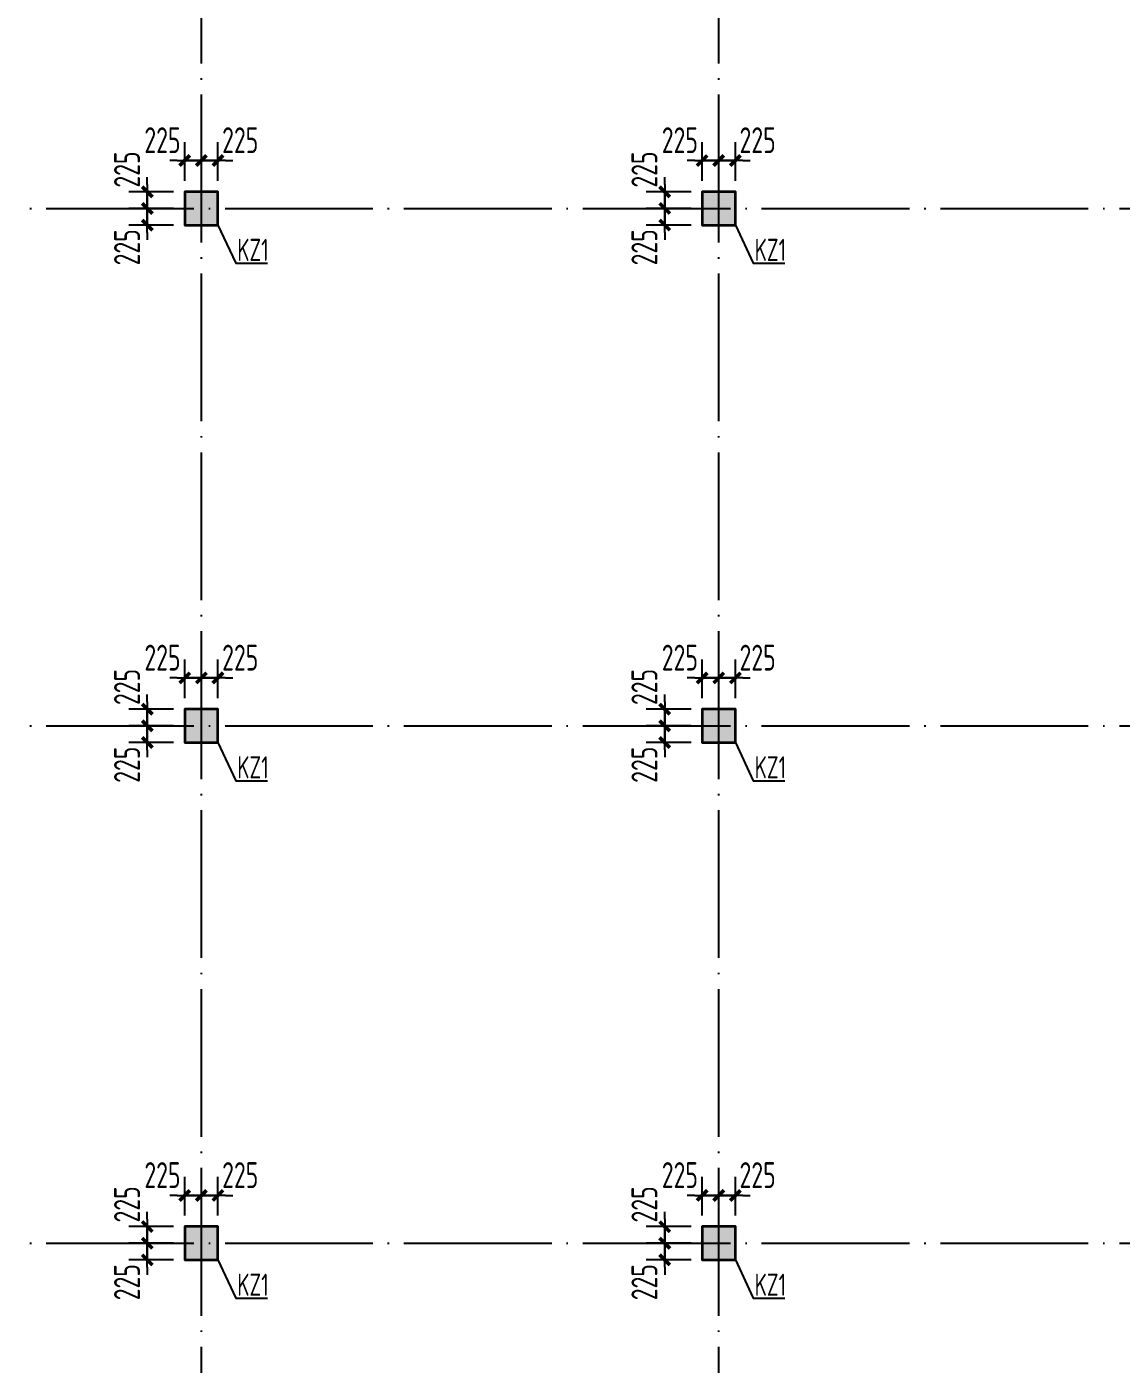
# Model space of a CAD drawing. Extents: x 8243024 to 8945023, y 669070 to 951310.
# Drawn here: x 8520200 to 8535008, y 915122 to 933216 of the extents above; entities that cross this region are included whole.
import ezdxf

# ---------------------------------------------------------------- set-up
doc = ezdxf.new("R2010")
doc.units = 0
doc.header["$LTSCALE"] = 1000
doc.linetypes.add('DOTE', pattern=[2.42, 2, -0.2, 0.02, -0.2])
doc.layers.get('0').update_dxf_attribs({"linetype": 'CONTINUOUS'})
doc.layers.get('Defpoints').update_dxf_attribs({"linetype": 'CONTINUOUS'})
for name, color, linetype in [('DIM', 3, 'CONTINUOUS'), ('DOTE', 1, 'DOTE'), ('PUB_TEXT', 7, 'CONTINUOUS'), ('柱涂实', 54, 'CONTINUOUS')]:
    doc.layers.add(name, color=color, linetype=linetype)
doc.layers.add('柱', color=2, linetype='CONTINUOUS', lineweight=35)
doc.styles.add('HZTXT', font='tssdeng.shx', dxfattribs={"width": 0.75, "bigfont": 'HZTXT.shx'})
doc.styles.add('TSSD_Dimension', font='Tssdeng.shx', dxfattribs={"width": 0.7, "bigfont": 'tssdchn.shx'})
doc.dimstyles.new('TSSD_100_100$0', dxfattribs={"dimtxt": 350, "dimasz": 100, "dimexe": 250, "dimexo": 150, "dimgap": 100, "dimtad": 1, "dimdec": 0, "dimzin": 0, "dimdsep": 46, "dimtxsty": 'TSSD_Dimension', "dimblk": '_TSDBK', "dimblk1": '_TSDBK', "dimblk2": '_TSDBK', "dimsah": 1, "dimcen": 0, "dimclrt": 7, "dimadec": 0, "dimazin": 0, "dimtfac": 1, "dimtdec": 0, "dimtix": 1, "dimtmove": 2, "dimatfit": 3, "dimldrblk": '_TSDBK', "dimfxl": 0, "dimtolj": 1, "dimtzin": 0, "dimarcsym": 0})

# ---------------------------------------------------------------- blocks, each defined once
blk = doc.blocks.new('_TSDBK')
blk.add_line((-1, 0), (1.5, 0))
at = {"const_width": 0.5}
blk.add_lwpolyline([(-0.7, -0.7), (0.7, 0.7)], dxfattribs=at)
blk = doc.blocks.new('*D1170')
at = {"layer": 'Defpoints', "color": 0}
for p in [(8522337, 916983), (8521831, 916758), (8522337, 916758)]:
    blk.add_point(p, dxfattribs=at)
at = {"layer": 'DIM', "color": 0, "lineweight": -2}
for p, q in [((8521831, 917083), (8521831, 917183)), ((8522187, 916983), (8521581, 916983)), ((8521831, 916983), (8521831, 916758)), ((8522187, 916758), (8521581, 916758)), ((8521831, 916658), (8521831, 916558))]:
    blk.add_line(p, q, dxfattribs=at)
at = {"layer": 'DIM', "color": 0, "lineweight": -2, "xscale": 100, "yscale": 100, "zscale": 100}
for p, rotation in [((8521831, 916983), 270), ((8521831, 916758), 90)]:
    blk.add_blockref('_TSDBK', p, dxfattribs=dict(at, rotation=rotation))
at = {"layer": 'DIM', "color": 7, "insert": (8521556, 917284), "char_height": 350, "attachment_point": 5, "rotation": 90, "style": 'TSSD_Dimension'}
blk.add_mtext('\\A1;225', dxfattribs=at)
blk = doc.blocks.new('*D1171')
at = {"layer": 'Defpoints', "color": 0}
for p in [(8522337, 916758), (8521831, 916533), (8522337, 916533)]:
    blk.add_point(p, dxfattribs=at)
at = {"layer": 'DIM', "color": 0, "lineweight": -2}
for p, q in [((8521831, 916858), (8521831, 916958)), ((8522187, 916758), (8521581, 916758)), ((8521831, 916758), (8521831, 916533)), ((8522187, 916533), (8521581, 916533)), ((8521831, 916433), (8521831, 916333))]:
    blk.add_line(p, q, dxfattribs=at)
at = {"layer": 'DIM', "color": 0, "lineweight": -2, "xscale": 100, "yscale": 100, "zscale": 100}
for p, rotation in [((8521831, 916758), 270), ((8521831, 916533), 90)]:
    blk.add_blockref('_TSDBK', p, dxfattribs=dict(at, rotation=rotation))
at = {"layer": 'DIM', "color": 7, "insert": (8521556, 916232), "char_height": 350, "attachment_point": 5, "rotation": 90, "style": 'TSSD_Dimension'}
blk.add_mtext('\\A1;225', dxfattribs=at)
blk = doc.blocks.new('*D1172')
at = {"layer": 'Defpoints', "color": 0}
for p in [(8522787, 917406), (8522562, 916983), (8522787, 916983)]:
    blk.add_point(p, dxfattribs=at)
at = {"layer": 'DIM', "color": 0, "lineweight": -2}
for p, q in [((8522562, 917133), (8522562, 917656)), ((8522787, 917133), (8522787, 917656)), ((8522462, 917406), (8522362, 917406)), ((8522562, 917406), (8522787, 917406)), ((8522887, 917406), (8522987, 917406))]:
    blk.add_line(p, q, dxfattribs=at)
at = {"layer": 'DIM', "color": 0, "lineweight": -2, "xscale": 100, "yscale": 100, "zscale": 100}
blk.add_blockref('_TSDBK', (8522562, 917406), dxfattribs=at)
at = {"layer": 'DIM', "color": 0, "lineweight": -2, "xscale": 100, "yscale": 100, "zscale": 100, "rotation": 180}
blk.add_blockref('_TSDBK', (8522787, 917406), dxfattribs=at)
at = {"layer": 'DIM', "color": 7, "insert": (8523088, 917681), "char_height": 350, "attachment_point": 5, "style": 'TSSD_Dimension'}
blk.add_mtext('\\A1;225', dxfattribs=at)
blk = doc.blocks.new('*D1173')
at = {"layer": 'Defpoints', "color": 0}
for p in [(8522562, 917406), (8522337, 916983), (8522562, 916983)]:
    blk.add_point(p, dxfattribs=at)
at = {"layer": 'DIM', "color": 0, "lineweight": -2}
for p, q in [((8522337, 917133), (8522337, 917656)), ((8522562, 917133), (8522562, 917656)), ((8522237, 917406), (8522137, 917406)), ((8522337, 917406), (8522562, 917406)), ((8522662, 917406), (8522762, 917406))]:
    blk.add_line(p, q, dxfattribs=at)
at = {"layer": 'DIM', "color": 0, "lineweight": -2, "xscale": 100, "yscale": 100, "zscale": 100}
blk.add_blockref('_TSDBK', (8522337, 917406), dxfattribs=at)
at = {"layer": 'DIM', "color": 0, "lineweight": -2, "xscale": 100, "yscale": 100, "zscale": 100, "rotation": 180}
blk.add_blockref('_TSDBK', (8522562, 917406), dxfattribs=at)
at = {"layer": 'DIM', "color": 7, "insert": (8522036, 917681), "char_height": 350, "attachment_point": 5, "style": 'TSSD_Dimension'}
blk.add_mtext('\\A1;225', dxfattribs=at)
blk = doc.blocks.new('*D1174')
at = {"layer": 'Defpoints', "color": 0}
for p in [(8522337, 923983), (8521831, 923758), (8522337, 923758)]:
    blk.add_point(p, dxfattribs=at)
at = {"layer": 'DIM', "color": 0, "lineweight": -2}
for p, q in [((8521831, 924083), (8521831, 924183)), ((8522187, 923983), (8521581, 923983)), ((8521831, 923983), (8521831, 923758)), ((8522187, 923758), (8521581, 923758)), ((8521831, 923658), (8521831, 923558))]:
    blk.add_line(p, q, dxfattribs=at)
at = {"layer": 'DIM', "color": 0, "lineweight": -2, "xscale": 100, "yscale": 100, "zscale": 100}
for p, rotation in [((8521831, 923983), 270), ((8521831, 923758), 90)]:
    blk.add_blockref('_TSDBK', p, dxfattribs=dict(at, rotation=rotation))
at = {"layer": 'DIM', "color": 7, "insert": (8521556, 924284), "char_height": 350, "attachment_point": 5, "rotation": 90, "style": 'TSSD_Dimension'}
blk.add_mtext('\\A1;225', dxfattribs=at)
blk = doc.blocks.new('*D1175')
at = {"layer": 'Defpoints', "color": 0}
for p in [(8522337, 923758), (8521831, 923533), (8522337, 923533)]:
    blk.add_point(p, dxfattribs=at)
at = {"layer": 'DIM', "color": 0, "lineweight": -2}
for p, q in [((8521831, 923858), (8521831, 923958)), ((8522187, 923758), (8521581, 923758)), ((8521831, 923758), (8521831, 923533)), ((8522187, 923533), (8521581, 923533)), ((8521831, 923433), (8521831, 923333))]:
    blk.add_line(p, q, dxfattribs=at)
at = {"layer": 'DIM', "color": 0, "lineweight": -2, "xscale": 100, "yscale": 100, "zscale": 100}
for p, rotation in [((8521831, 923758), 270), ((8521831, 923533), 90)]:
    blk.add_blockref('_TSDBK', p, dxfattribs=dict(at, rotation=rotation))
at = {"layer": 'DIM', "color": 7, "insert": (8521556, 923232), "char_height": 350, "attachment_point": 5, "rotation": 90, "style": 'TSSD_Dimension'}
blk.add_mtext('\\A1;225', dxfattribs=at)
blk = doc.blocks.new('*D1176')
at = {"layer": 'Defpoints', "color": 0}
for p in [(8522787, 924406), (8522562, 923983), (8522787, 923983)]:
    blk.add_point(p, dxfattribs=at)
at = {"layer": 'DIM', "color": 0, "lineweight": -2}
for p, q in [((8522562, 924133), (8522562, 924656)), ((8522787, 924133), (8522787, 924656)), ((8522462, 924406), (8522362, 924406)), ((8522562, 924406), (8522787, 924406)), ((8522887, 924406), (8522987, 924406))]:
    blk.add_line(p, q, dxfattribs=at)
at = {"layer": 'DIM', "color": 0, "lineweight": -2, "xscale": 100, "yscale": 100, "zscale": 100}
blk.add_blockref('_TSDBK', (8522562, 924406), dxfattribs=at)
at = {"layer": 'DIM', "color": 0, "lineweight": -2, "xscale": 100, "yscale": 100, "zscale": 100, "rotation": 180}
blk.add_blockref('_TSDBK', (8522787, 924406), dxfattribs=at)
at = {"layer": 'DIM', "color": 7, "insert": (8523088, 924681), "char_height": 350, "attachment_point": 5, "style": 'TSSD_Dimension'}
blk.add_mtext('\\A1;225', dxfattribs=at)
blk = doc.blocks.new('*D1177')
at = {"layer": 'Defpoints', "color": 0}
for p in [(8522562, 924406), (8522337, 923983), (8522562, 923983)]:
    blk.add_point(p, dxfattribs=at)
at = {"layer": 'DIM', "color": 0, "lineweight": -2}
for p, q in [((8522337, 924133), (8522337, 924656)), ((8522562, 924133), (8522562, 924656)), ((8522237, 924406), (8522137, 924406)), ((8522337, 924406), (8522562, 924406)), ((8522662, 924406), (8522762, 924406))]:
    blk.add_line(p, q, dxfattribs=at)
at = {"layer": 'DIM', "color": 0, "lineweight": -2, "xscale": 100, "yscale": 100, "zscale": 100}
blk.add_blockref('_TSDBK', (8522337, 924406), dxfattribs=at)
at = {"layer": 'DIM', "color": 0, "lineweight": -2, "xscale": 100, "yscale": 100, "zscale": 100, "rotation": 180}
blk.add_blockref('_TSDBK', (8522562, 924406), dxfattribs=at)
at = {"layer": 'DIM', "color": 7, "insert": (8522036, 924681), "char_height": 350, "attachment_point": 5, "style": 'TSSD_Dimension'}
blk.add_mtext('\\A1;225', dxfattribs=at)
blk = doc.blocks.new('*D1178')
at = {"layer": 'Defpoints', "color": 0}
for p in [(8522337, 930983), (8521831, 930758), (8522337, 930758)]:
    blk.add_point(p, dxfattribs=at)
at = {"layer": 'DIM', "color": 0, "lineweight": -2}
for p, q in [((8521831, 931083), (8521831, 931183)), ((8522187, 930983), (8521581, 930983)), ((8521831, 930983), (8521831, 930758)), ((8522187, 930758), (8521581, 930758)), ((8521831, 930658), (8521831, 930558))]:
    blk.add_line(p, q, dxfattribs=at)
at = {"layer": 'DIM', "color": 0, "lineweight": -2, "xscale": 100, "yscale": 100, "zscale": 100}
for p, rotation in [((8521831, 930983), 270), ((8521831, 930758), 90)]:
    blk.add_blockref('_TSDBK', p, dxfattribs=dict(at, rotation=rotation))
at = {"layer": 'DIM', "color": 7, "insert": (8521556, 931284), "char_height": 350, "attachment_point": 5, "rotation": 90, "style": 'TSSD_Dimension'}
blk.add_mtext('\\A1;225', dxfattribs=at)
blk = doc.blocks.new('*D1179')
at = {"layer": 'Defpoints', "color": 0}
for p in [(8522337, 930758), (8521831, 930533), (8522337, 930533)]:
    blk.add_point(p, dxfattribs=at)
at = {"layer": 'DIM', "color": 0, "lineweight": -2}
for p, q in [((8521831, 930858), (8521831, 930958)), ((8522187, 930758), (8521581, 930758)), ((8521831, 930758), (8521831, 930533)), ((8522187, 930533), (8521581, 930533)), ((8521831, 930433), (8521831, 930333))]:
    blk.add_line(p, q, dxfattribs=at)
at = {"layer": 'DIM', "color": 0, "lineweight": -2, "xscale": 100, "yscale": 100, "zscale": 100}
for p, rotation in [((8521831, 930758), 270), ((8521831, 930533), 90)]:
    blk.add_blockref('_TSDBK', p, dxfattribs=dict(at, rotation=rotation))
at = {"layer": 'DIM', "color": 7, "insert": (8521556, 930232), "char_height": 350, "attachment_point": 5, "rotation": 90, "style": 'TSSD_Dimension'}
blk.add_mtext('\\A1;225', dxfattribs=at)
blk = doc.blocks.new('*D1180')
at = {"layer": 'Defpoints', "color": 0}
for p in [(8522787, 931406), (8522562, 930983), (8522787, 930983)]:
    blk.add_point(p, dxfattribs=at)
at = {"layer": 'DIM', "color": 0, "lineweight": -2}
for p, q in [((8522562, 931133), (8522562, 931656)), ((8522787, 931133), (8522787, 931656)), ((8522462, 931406), (8522362, 931406)), ((8522562, 931406), (8522787, 931406)), ((8522887, 931406), (8522987, 931406))]:
    blk.add_line(p, q, dxfattribs=at)
at = {"layer": 'DIM', "color": 0, "lineweight": -2, "xscale": 100, "yscale": 100, "zscale": 100}
blk.add_blockref('_TSDBK', (8522562, 931406), dxfattribs=at)
at = {"layer": 'DIM', "color": 0, "lineweight": -2, "xscale": 100, "yscale": 100, "zscale": 100, "rotation": 180}
blk.add_blockref('_TSDBK', (8522787, 931406), dxfattribs=at)
at = {"layer": 'DIM', "color": 7, "insert": (8523088, 931681), "char_height": 350, "attachment_point": 5, "style": 'TSSD_Dimension'}
blk.add_mtext('\\A1;225', dxfattribs=at)
blk = doc.blocks.new('*D1181')
at = {"layer": 'Defpoints', "color": 0}
for p in [(8522562, 931406), (8522337, 930983), (8522562, 930983)]:
    blk.add_point(p, dxfattribs=at)
at = {"layer": 'DIM', "color": 0, "lineweight": -2}
for p, q in [((8522337, 931133), (8522337, 931656)), ((8522562, 931133), (8522562, 931656)), ((8522237, 931406), (8522137, 931406)), ((8522337, 931406), (8522562, 931406)), ((8522662, 931406), (8522762, 931406))]:
    blk.add_line(p, q, dxfattribs=at)
at = {"layer": 'DIM', "color": 0, "lineweight": -2, "xscale": 100, "yscale": 100, "zscale": 100}
blk.add_blockref('_TSDBK', (8522337, 931406), dxfattribs=at)
at = {"layer": 'DIM', "color": 0, "lineweight": -2, "xscale": 100, "yscale": 100, "zscale": 100, "rotation": 180}
blk.add_blockref('_TSDBK', (8522562, 931406), dxfattribs=at)
at = {"layer": 'DIM', "color": 7, "insert": (8522036, 931681), "char_height": 350, "attachment_point": 5, "style": 'TSSD_Dimension'}
blk.add_mtext('\\A1;225', dxfattribs=at)
blk = doc.blocks.new('*D1198')
at = {"layer": 'Defpoints', "color": 0}
for p in [(8529337, 916983), (8528831, 916758), (8529337, 916758)]:
    blk.add_point(p, dxfattribs=at)
at = {"layer": 'DIM', "color": 0, "lineweight": -2}
for p, q in [((8528831, 917083), (8528831, 917183)), ((8529187, 916983), (8528581, 916983)), ((8528831, 916983), (8528831, 916758)), ((8529187, 916758), (8528581, 916758)), ((8528831, 916658), (8528831, 916558))]:
    blk.add_line(p, q, dxfattribs=at)
at = {"layer": 'DIM', "color": 0, "lineweight": -2, "xscale": 100, "yscale": 100, "zscale": 100}
for p, rotation in [((8528831, 916983), 270), ((8528831, 916758), 90)]:
    blk.add_blockref('_TSDBK', p, dxfattribs=dict(at, rotation=rotation))
at = {"layer": 'DIM', "color": 7, "insert": (8528556, 917284), "char_height": 350, "attachment_point": 5, "rotation": 90, "style": 'TSSD_Dimension'}
blk.add_mtext('\\A1;225', dxfattribs=at)
blk = doc.blocks.new('*D1199')
at = {"layer": 'Defpoints', "color": 0}
for p in [(8529337, 916758), (8528831, 916533), (8529337, 916533)]:
    blk.add_point(p, dxfattribs=at)
at = {"layer": 'DIM', "color": 0, "lineweight": -2}
for p, q in [((8528831, 916858), (8528831, 916958)), ((8529187, 916758), (8528581, 916758)), ((8528831, 916758), (8528831, 916533)), ((8529187, 916533), (8528581, 916533)), ((8528831, 916433), (8528831, 916333))]:
    blk.add_line(p, q, dxfattribs=at)
at = {"layer": 'DIM', "color": 0, "lineweight": -2, "xscale": 100, "yscale": 100, "zscale": 100}
for p, rotation in [((8528831, 916758), 270), ((8528831, 916533), 90)]:
    blk.add_blockref('_TSDBK', p, dxfattribs=dict(at, rotation=rotation))
at = {"layer": 'DIM', "color": 7, "insert": (8528556, 916232), "char_height": 350, "attachment_point": 5, "rotation": 90, "style": 'TSSD_Dimension'}
blk.add_mtext('\\A1;225', dxfattribs=at)
blk = doc.blocks.new('*D1200')
at = {"layer": 'Defpoints', "color": 0}
for p in [(8529787, 917406), (8529562, 916983), (8529787, 916983)]:
    blk.add_point(p, dxfattribs=at)
at = {"layer": 'DIM', "color": 0, "lineweight": -2}
for p, q in [((8529562, 917133), (8529562, 917656)), ((8529787, 917133), (8529787, 917656)), ((8529462, 917406), (8529362, 917406)), ((8529562, 917406), (8529787, 917406)), ((8529887, 917406), (8529987, 917406))]:
    blk.add_line(p, q, dxfattribs=at)
at = {"layer": 'DIM', "color": 0, "lineweight": -2, "xscale": 100, "yscale": 100, "zscale": 100}
blk.add_blockref('_TSDBK', (8529562, 917406), dxfattribs=at)
at = {"layer": 'DIM', "color": 0, "lineweight": -2, "xscale": 100, "yscale": 100, "zscale": 100, "rotation": 180}
blk.add_blockref('_TSDBK', (8529787, 917406), dxfattribs=at)
at = {"layer": 'DIM', "color": 7, "insert": (8530088, 917681), "char_height": 350, "attachment_point": 5, "style": 'TSSD_Dimension'}
blk.add_mtext('\\A1;225', dxfattribs=at)
blk = doc.blocks.new('*D1201')
at = {"layer": 'Defpoints', "color": 0}
for p in [(8529562, 917406), (8529337, 916983), (8529562, 916983)]:
    blk.add_point(p, dxfattribs=at)
at = {"layer": 'DIM', "color": 0, "lineweight": -2}
for p, q in [((8529337, 917133), (8529337, 917656)), ((8529562, 917133), (8529562, 917656)), ((8529237, 917406), (8529137, 917406)), ((8529337, 917406), (8529562, 917406)), ((8529662, 917406), (8529762, 917406))]:
    blk.add_line(p, q, dxfattribs=at)
at = {"layer": 'DIM', "color": 0, "lineweight": -2, "xscale": 100, "yscale": 100, "zscale": 100}
blk.add_blockref('_TSDBK', (8529337, 917406), dxfattribs=at)
at = {"layer": 'DIM', "color": 0, "lineweight": -2, "xscale": 100, "yscale": 100, "zscale": 100, "rotation": 180}
blk.add_blockref('_TSDBK', (8529562, 917406), dxfattribs=at)
at = {"layer": 'DIM', "color": 7, "insert": (8529036, 917681), "char_height": 350, "attachment_point": 5, "style": 'TSSD_Dimension'}
blk.add_mtext('\\A1;225', dxfattribs=at)
blk = doc.blocks.new('*D1202')
at = {"layer": 'Defpoints', "color": 0}
for p in [(8529337, 923983), (8528831, 923758), (8529337, 923758)]:
    blk.add_point(p, dxfattribs=at)
at = {"layer": 'DIM', "color": 0, "lineweight": -2}
for p, q in [((8528831, 924083), (8528831, 924183)), ((8529187, 923983), (8528581, 923983)), ((8528831, 923983), (8528831, 923758)), ((8529187, 923758), (8528581, 923758)), ((8528831, 923658), (8528831, 923558))]:
    blk.add_line(p, q, dxfattribs=at)
at = {"layer": 'DIM', "color": 0, "lineweight": -2, "xscale": 100, "yscale": 100, "zscale": 100}
for p, rotation in [((8528831, 923983), 270), ((8528831, 923758), 90)]:
    blk.add_blockref('_TSDBK', p, dxfattribs=dict(at, rotation=rotation))
at = {"layer": 'DIM', "color": 7, "insert": (8528556, 924284), "char_height": 350, "attachment_point": 5, "rotation": 90, "style": 'TSSD_Dimension'}
blk.add_mtext('\\A1;225', dxfattribs=at)
blk = doc.blocks.new('*D1203')
at = {"layer": 'Defpoints', "color": 0}
for p in [(8529337, 923758), (8528831, 923533), (8529337, 923533)]:
    blk.add_point(p, dxfattribs=at)
at = {"layer": 'DIM', "color": 0, "lineweight": -2}
for p, q in [((8528831, 923858), (8528831, 923958)), ((8529187, 923758), (8528581, 923758)), ((8528831, 923758), (8528831, 923533)), ((8529187, 923533), (8528581, 923533)), ((8528831, 923433), (8528831, 923333))]:
    blk.add_line(p, q, dxfattribs=at)
at = {"layer": 'DIM', "color": 0, "lineweight": -2, "xscale": 100, "yscale": 100, "zscale": 100}
for p, rotation in [((8528831, 923758), 270), ((8528831, 923533), 90)]:
    blk.add_blockref('_TSDBK', p, dxfattribs=dict(at, rotation=rotation))
at = {"layer": 'DIM', "color": 7, "insert": (8528556, 923232), "char_height": 350, "attachment_point": 5, "rotation": 90, "style": 'TSSD_Dimension'}
blk.add_mtext('\\A1;225', dxfattribs=at)
blk = doc.blocks.new('*D1204')
at = {"layer": 'Defpoints', "color": 0}
for p in [(8529787, 924406), (8529562, 923983), (8529787, 923983)]:
    blk.add_point(p, dxfattribs=at)
at = {"layer": 'DIM', "color": 0, "lineweight": -2}
for p, q in [((8529562, 924133), (8529562, 924656)), ((8529787, 924133), (8529787, 924656)), ((8529462, 924406), (8529362, 924406)), ((8529562, 924406), (8529787, 924406)), ((8529887, 924406), (8529987, 924406))]:
    blk.add_line(p, q, dxfattribs=at)
at = {"layer": 'DIM', "color": 0, "lineweight": -2, "xscale": 100, "yscale": 100, "zscale": 100}
blk.add_blockref('_TSDBK', (8529562, 924406), dxfattribs=at)
at = {"layer": 'DIM', "color": 0, "lineweight": -2, "xscale": 100, "yscale": 100, "zscale": 100, "rotation": 180}
blk.add_blockref('_TSDBK', (8529787, 924406), dxfattribs=at)
at = {"layer": 'DIM', "color": 7, "insert": (8530088, 924681), "char_height": 350, "attachment_point": 5, "style": 'TSSD_Dimension'}
blk.add_mtext('\\A1;225', dxfattribs=at)
blk = doc.blocks.new('*D1205')
at = {"layer": 'Defpoints', "color": 0}
for p in [(8529562, 924406), (8529337, 923983), (8529562, 923983)]:
    blk.add_point(p, dxfattribs=at)
at = {"layer": 'DIM', "color": 0, "lineweight": -2}
for p, q in [((8529337, 924133), (8529337, 924656)), ((8529562, 924133), (8529562, 924656)), ((8529237, 924406), (8529137, 924406)), ((8529337, 924406), (8529562, 924406)), ((8529662, 924406), (8529762, 924406))]:
    blk.add_line(p, q, dxfattribs=at)
at = {"layer": 'DIM', "color": 0, "lineweight": -2, "xscale": 100, "yscale": 100, "zscale": 100}
blk.add_blockref('_TSDBK', (8529337, 924406), dxfattribs=at)
at = {"layer": 'DIM', "color": 0, "lineweight": -2, "xscale": 100, "yscale": 100, "zscale": 100, "rotation": 180}
blk.add_blockref('_TSDBK', (8529562, 924406), dxfattribs=at)
at = {"layer": 'DIM', "color": 7, "insert": (8529036, 924681), "char_height": 350, "attachment_point": 5, "style": 'TSSD_Dimension'}
blk.add_mtext('\\A1;225', dxfattribs=at)
blk = doc.blocks.new('*D1206')
at = {"layer": 'Defpoints', "color": 0}
for p in [(8529337, 930983), (8528831, 930758), (8529337, 930758)]:
    blk.add_point(p, dxfattribs=at)
at = {"layer": 'DIM', "color": 0, "lineweight": -2}
for p, q in [((8528831, 931083), (8528831, 931183)), ((8529187, 930983), (8528581, 930983)), ((8528831, 930983), (8528831, 930758)), ((8529187, 930758), (8528581, 930758)), ((8528831, 930658), (8528831, 930558))]:
    blk.add_line(p, q, dxfattribs=at)
at = {"layer": 'DIM', "color": 0, "lineweight": -2, "xscale": 100, "yscale": 100, "zscale": 100}
for p, rotation in [((8528831, 930983), 270), ((8528831, 930758), 90)]:
    blk.add_blockref('_TSDBK', p, dxfattribs=dict(at, rotation=rotation))
at = {"layer": 'DIM', "color": 7, "insert": (8528556, 931284), "char_height": 350, "attachment_point": 5, "rotation": 90, "style": 'TSSD_Dimension'}
blk.add_mtext('\\A1;225', dxfattribs=at)
blk = doc.blocks.new('*D1207')
at = {"layer": 'Defpoints', "color": 0}
for p in [(8529337, 930758), (8528831, 930533), (8529337, 930533)]:
    blk.add_point(p, dxfattribs=at)
at = {"layer": 'DIM', "color": 0, "lineweight": -2}
for p, q in [((8528831, 930858), (8528831, 930958)), ((8529187, 930758), (8528581, 930758)), ((8528831, 930758), (8528831, 930533)), ((8529187, 930533), (8528581, 930533)), ((8528831, 930433), (8528831, 930333))]:
    blk.add_line(p, q, dxfattribs=at)
at = {"layer": 'DIM', "color": 0, "lineweight": -2, "xscale": 100, "yscale": 100, "zscale": 100}
for p, rotation in [((8528831, 930758), 270), ((8528831, 930533), 90)]:
    blk.add_blockref('_TSDBK', p, dxfattribs=dict(at, rotation=rotation))
at = {"layer": 'DIM', "color": 7, "insert": (8528556, 930232), "char_height": 350, "attachment_point": 5, "rotation": 90, "style": 'TSSD_Dimension'}
blk.add_mtext('\\A1;225', dxfattribs=at)
blk = doc.blocks.new('*D1208')
at = {"layer": 'Defpoints', "color": 0}
for p in [(8529787, 931406), (8529562, 930983), (8529787, 930983)]:
    blk.add_point(p, dxfattribs=at)
at = {"layer": 'DIM', "color": 0, "lineweight": -2}
for p, q in [((8529562, 931133), (8529562, 931656)), ((8529787, 931133), (8529787, 931656)), ((8529462, 931406), (8529362, 931406)), ((8529562, 931406), (8529787, 931406)), ((8529887, 931406), (8529987, 931406))]:
    blk.add_line(p, q, dxfattribs=at)
at = {"layer": 'DIM', "color": 0, "lineweight": -2, "xscale": 100, "yscale": 100, "zscale": 100}
blk.add_blockref('_TSDBK', (8529562, 931406), dxfattribs=at)
at = {"layer": 'DIM', "color": 0, "lineweight": -2, "xscale": 100, "yscale": 100, "zscale": 100, "rotation": 180}
blk.add_blockref('_TSDBK', (8529787, 931406), dxfattribs=at)
at = {"layer": 'DIM', "color": 7, "insert": (8530088, 931681), "char_height": 350, "attachment_point": 5, "style": 'TSSD_Dimension'}
blk.add_mtext('\\A1;225', dxfattribs=at)
blk = doc.blocks.new('*D1209')
at = {"layer": 'Defpoints', "color": 0}
for p in [(8529562, 931406), (8529337, 930983), (8529562, 930983)]:
    blk.add_point(p, dxfattribs=at)
at = {"layer": 'DIM', "color": 0, "lineweight": -2}
for p, q in [((8529337, 931133), (8529337, 931656)), ((8529562, 931133), (8529562, 931656)), ((8529237, 931406), (8529137, 931406)), ((8529337, 931406), (8529562, 931406)), ((8529662, 931406), (8529762, 931406))]:
    blk.add_line(p, q, dxfattribs=at)
at = {"layer": 'DIM', "color": 0, "lineweight": -2, "xscale": 100, "yscale": 100, "zscale": 100}
blk.add_blockref('_TSDBK', (8529337, 931406), dxfattribs=at)
at = {"layer": 'DIM', "color": 0, "lineweight": -2, "xscale": 100, "yscale": 100, "zscale": 100, "rotation": 180}
blk.add_blockref('_TSDBK', (8529562, 931406), dxfattribs=at)
at = {"layer": 'DIM', "color": 7, "insert": (8529036, 931681), "char_height": 350, "attachment_point": 5, "style": 'TSSD_Dimension'}
blk.add_mtext('\\A1;225', dxfattribs=at)

msp = doc.modelspace()

# ---------------------------------------------------------------- hatches: boundary and pattern name
at = {"layer": '柱涂实'}
for points in [[(8522787.3, 930533.1), (8522787.3, 930983.1), (8522337.3, 930983.1), (8522337.3, 930533.1)], [(8529787.3, 930533.1), (8529787.3, 930983.1), (8529337.3, 930983.1), (8529337.3, 930533.1)], [(8522787.3, 923533.1), (8522787.3, 923983.1), (8522337.3, 923983.1), (8522337.3, 923533.1)], [(8529787.3, 923533.1), (8529787.3, 923983.1), (8529337.3, 923983.1), (8529337.3, 923533.1)], [(8522787.3, 916533.1), (8522787.3, 916983.1), (8522337.3, 916983.1), (8522337.3, 916533.1)], [(8529787.3, 916533.1), (8529787.3, 916983.1), (8529337.3, 916983.1), (8529337.3, 916533.1)]]:
    msp.add_hatch(color=256, dxfattribs=at).paths.add_polyline_path(points)

# ---------------------------------------------------------------- linework, layer by layer
at = {"layer": 'DOTE'}
for p, q in [((8522562.3, 901258.1), (8522562.3, 946258.1)), ((8529562.3, 901258.1), (8529562.3, 946258.1)), ((8435762.3, 930758.1), (8566062.3, 930758.1)), ((8435762.3, 923758.1), (8566062.3, 923758.1)), ((8435762.3, 916758.1), (8566062.3, 916758.1))]:
    msp.add_line(p, q, dxfattribs=at)
at = {"layer": 'PUB_TEXT', "color": 7}
for points in [[(8522787.3, 930533.1), (8523026.7, 930015.3), (8523457.9, 930015.3)], [(8529787.3, 930533.1), (8530026.7, 930015.3), (8530457.9, 930015.3)], [(8522787.3, 923533.1), (8523026.7, 923015.3), (8523457.9, 923015.3)], [(8529787.3, 923533.1), (8530026.7, 923015.3), (8530457.9, 923015.3)], [(8522787.3, 916533.1), (8523026.7, 916015.3), (8523457.9, 916015.3)], [(8529787.3, 916533.1), (8530026.7, 916015.3), (8530457.9, 916015.3)]]:
    msp.add_lwpolyline(points, dxfattribs=at)
at = {"layer": '柱'}
for points in [[(8522787.3, 930533.1), (8522787.3, 930983.1), (8522337.3, 930983.1), (8522337.3, 930533.1)], [(8529787.3, 930533.1), (8529787.3, 930983.1), (8529337.3, 930983.1), (8529337.3, 930533.1)], [(8522787.3, 923533.1), (8522787.3, 923983.1), (8522337.3, 923983.1), (8522337.3, 923533.1)], [(8529787.3, 923533.1), (8529787.3, 923983.1), (8529337.3, 923983.1), (8529337.3, 923533.1)], [(8522787.3, 916533.1), (8522787.3, 916983.1), (8522337.3, 916983.1), (8522337.3, 916533.1)], [(8529787.3, 916533.1), (8529787.3, 916983.1), (8529337.3, 916983.1), (8529337.3, 916533.1)]]:
    msp.add_lwpolyline(points, close=True, dxfattribs=at)
at = {"layer": '柱涂实', "linetype": 'Continuous'}
for points in [[(8522787.3, 930533.1), (8522787.3, 930983.1), (8522337.3, 930983.1), (8522337.3, 930533.1)], [(8529787.3, 930533.1), (8529787.3, 930983.1), (8529337.3, 930983.1), (8529337.3, 930533.1)], [(8522787.3, 923533.1), (8522787.3, 923983.1), (8522337.3, 923983.1), (8522337.3, 923533.1)], [(8529787.3, 923533.1), (8529787.3, 923983.1), (8529337.3, 923983.1), (8529337.3, 923533.1)], [(8522787.3, 916533.1), (8522787.3, 916983.1), (8522337.3, 916983.1), (8522337.3, 916533.1)], [(8529787.3, 916533.1), (8529787.3, 916983.1), (8529337.3, 916983.1), (8529337.3, 916533.1)]]:
    msp.add_lwpolyline(points, close=True, dxfattribs=at)

# ---------------------------------------------------------------- texts
at = {"layer": 'PUB_TEXT', "color": 6, "style": 'HZTXT', "width": 0.7}
for p in [(8523048.3, 930047.3), (8530048.3, 930047.3), (8523048.3, 923047.3), (8530048.3, 923047.3), (8523048.3, 916047.3), (8530048.3, 916047.3)]:
    msp.add_text('KZ1', height=300, dxfattribs=at).set_placement(p)

# ---------------------------------------------------------------- dimensions: what is measured, and where the dimension line sits
at = {"layer": 'DIM'}
for base, p1, p2, picture, middle in [((8522562.3, 931406), (8522337.3, 930983.1), (8522562.3, 930983.1), '*D1181', (8522036.2, 931681)), ((8522787.3, 931406), (8522562.3, 930983.1), (8522787.3, 930983.1), '*D1180', (8523088.4, 931681)), ((8529562.3, 931406), (8529337.3, 930983.1), (8529562.3, 930983.1), '*D1209', (8529036.2, 931681)), ((8529787.3, 931406), (8529562.3, 930983.1), (8529787.3, 930983.1), '*D1208', (8530088.4, 931681)), ((8522562.3, 924406), (8522337.3, 923983.1), (8522562.3, 923983.1), '*D1177', (8522036.2, 924681)), ((8522787.3, 924406), (8522562.3, 923983.1), (8522787.3, 923983.1), '*D1176', (8523088.4, 924681)), ((8529562.3, 924406), (8529337.3, 923983.1), (8529562.3, 923983.1), '*D1205', (8529036.2, 924681)), ((8529787.3, 924406), (8529562.3, 923983.1), (8529787.3, 923983.1), '*D1204', (8530088.4, 924681)), ((8522562.3, 917406), (8522337.3, 916983.1), (8522562.3, 916983.1), '*D1173', (8522036.2, 917681)), ((8522787.3, 917406), (8522562.3, 916983.1), (8522787.3, 916983.1), '*D1172', (8523088.4, 917681)), ((8529562.3, 917406), (8529337.3, 916983.1), (8529562.3, 916983.1), '*D1201', (8529036.2, 917681)), ((8529787.3, 917406), (8529562.3, 916983.1), (8529787.3, 916983.1), '*D1200', (8530088.4, 917681))]:
    dim = msp.add_linear_dim(base=base, p1=p1, p2=p2, dimstyle='TSSD_100_100$0', dxfattribs=at)
    dim.commit()
    dim.dimension.update_dxf_attribs({"geometry": picture, "text_midpoint": middle, "dimtype": 160})
for base, p1, p2, picture, middle in [((8521831.2, 930758.1), (8522337.3, 930983.1), (8522337.3, 930758.1), '*D1178', (8521556.2, 931284.2)), ((8528831.2, 930758.1), (8529337.3, 930983.1), (8529337.3, 930758.1), '*D1206', (8528556.2, 931284.2)), ((8521831.2, 930533.1), (8522337.3, 930758.1), (8522337.3, 930533.1), '*D1179', (8521556.2, 930232)), ((8528831.2, 930533.1), (8529337.3, 930758.1), (8529337.3, 930533.1), '*D1207', (8528556.2, 930232)), ((8521831.2, 923758.1), (8522337.3, 923983.1), (8522337.3, 923758.1), '*D1174', (8521556.2, 924284.2)), ((8528831.2, 923758.1), (8529337.3, 923983.1), (8529337.3, 923758.1), '*D1202', (8528556.2, 924284.2)), ((8521831.2, 923533.1), (8522337.3, 923758.1), (8522337.3, 923533.1), '*D1175', (8521556.2, 923232)), ((8528831.2, 923533.1), (8529337.3, 923758.1), (8529337.3, 923533.1), '*D1203', (8528556.2, 923232)), ((8521831.2, 916758.1), (8522337.3, 916983.1), (8522337.3, 916758.1), '*D1170', (8521556.2, 917284.2)), ((8528831.2, 916758.1), (8529337.3, 916983.1), (8529337.3, 916758.1), '*D1198', (8528556.2, 917284.2)), ((8521831.2, 916533.1), (8522337.3, 916758.1), (8522337.3, 916533.1), '*D1171', (8521556.2, 916232)), ((8528831.2, 916533.1), (8529337.3, 916758.1), (8529337.3, 916533.1), '*D1199', (8528556.2, 916232))]:
    dim = msp.add_linear_dim(base=base, p1=p1, p2=p2, angle=90, dimstyle='TSSD_100_100$0', dxfattribs=at)
    dim.commit()
    dim.dimension.update_dxf_attribs({"geometry": picture, "text_midpoint": middle, "dimtype": 160})

doc.saveas('drawing.dxf')
